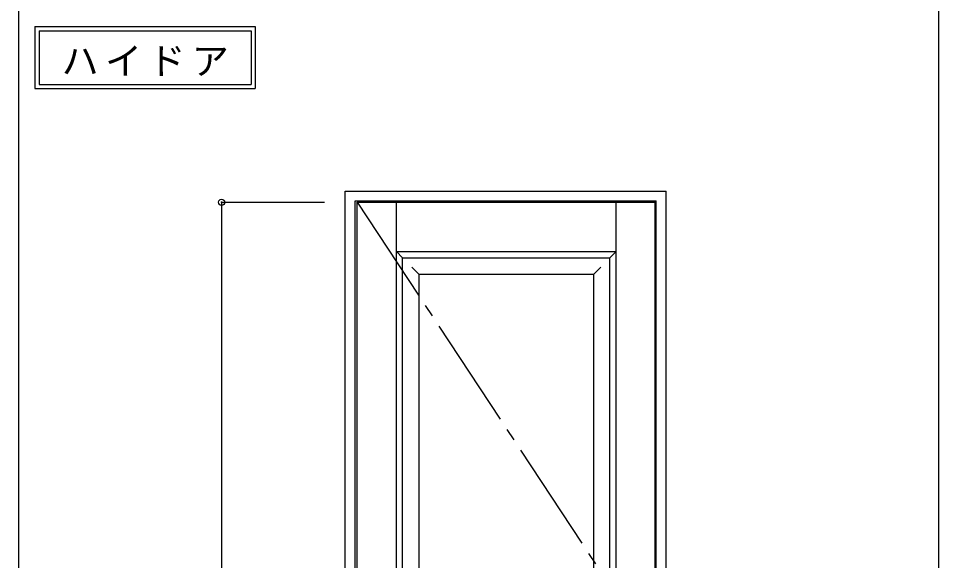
# Model space of a CAD drawing. Units: millimetres, scale not verified. Extents: x -6000 to 5700, y -4307 to 4175.
# Drawn here: x -3258 to -1027, y -1351 to -36 of the extents above; entities that cross this region are included whole.
import ezdxf

# ---------------------------------------------------------------- set-up
doc = ezdxf.new("R2010")
doc.units = ezdxf.units.MM
doc.header["$LTSCALE"] = 30
doc.header["$PDMODE"] = 32
doc.header["$PDSIZE"] = 15
doc.linetypes.add('CHAIN2', pattern=[12, 9, -1, 1, -1])
for name, color, linetype in [('0-2_扉', 7, 'Continuous'), ('0-4_枠', 3, 'Continuous'), ('0-7', 7, 'CHAIN2'), ('0-A_文字', 7, 'Continuous'), ('0-B_寸法', 7, 'Continuous'), ('F-1_枠', 6, 'Continuous')]:
    doc.layers.add(name, color=color, linetype=linetype)
doc.styles.add('ＭＳ ゴシック', font='')
doc.styles.get('ＭＳ ゴシック').set_extended_font_data('MS Gothic')

msp = doc.modelspace()

# ---------------------------------------------------------------- linework, layer by layer
at = {"layer": '0-2_扉'}
for p, q in [((-2436.8, -481.25), (-1713.8, -481.25)), ((-2436.8, -2676.25), (-2436.8, -481.25)), ((-2341.8, -1714.27), (-2341.8, -481.25)), ((-1808.8, -2476.25), (-1808.8, -481.25)), ((-1713.8, -2676.25), (-1713.8, -481.25)), ((-2341.8, -601.25), (-2326.8, -616.25)), ((-2326.8, -616.25), (-1823.8, -616.25)), ((-2326.8, -1707.73), (-2326.8, -616.25)), ((-1823.8, -1861.25), (-1823.8, -616.25)), ((-2286.76, -656.25), (-2304.44, -638.57)), ((-1863.8, -656.25), (-1846.12, -638.57)), ((-2286.8, -1698.89), (-2286.8, -656.25)), ((-1863.8, -656.25), (-2286.76, -656.25)), ((-1863.8, -656.25), (-1863.8, -1821.25)), ((-2326.61, -799.25), (-2326.8, -799.25))]:
    msp.add_line(p, q, dxfattribs=at)
msp.add_lwpolyline([(-2341.8, -601.25), (-1808.8, -601.25), (-1823.8, -616.25)], dxfattribs=at)
at = {"layer": '0-4_枠'}
for p, q in [((-2465.8, -454.25), (-1687.8, -454.25)), ((-2465.8, -2701.25), (-2465.8, -454.25)), ((-1687.8, -2701.25), (-1687.8, -454.25)), ((-2441.8, -478.25), (-1711.8, -478.25)), ((-2441.8, -2701.25), (-2441.8, -478.25)), ((-1711.8, -2701.25), (-1711.8, -478.25))]:
    msp.add_line(p, q, dxfattribs=at)
at = {"layer": '0-7'}
msp.add_line((-2436.8, -481.25), (-1713.8, -1578.75), dxfattribs=at)
at = {"layer": '0-A_文字'}
for p, q in [((-3218.4, -55.5), (-3218.4, -205.5)), ((-3208.4, -65.5), (-2694.07, -65.5)), ((-2694.07, -65.5), (-2694.07, -195.5)), ((-3218.4, -205.5), (-2684.07, -205.5))]:
    msp.add_line(p, q, dxfattribs=at)
for points in [[(-3218.4, -55.5), (-2684.07, -55.5), (-2684.07, -205.5)], [(-3208.4, -65.5), (-3208.4, -195.5), (-2694.07, -195.5)]]:
    msp.add_lwpolyline(points, dxfattribs=at)
at = {"layer": '0-B_寸法', "color": 4}
for q in [(-2515.8, -481.25), (-2765.8, -2676.25)]:
    msp.add_line((-2765.8, -481.25), q, dxfattribs=at)
at = {"layer": '0-B_寸法'}
msp.add_point((-2765.8, -481.25), dxfattribs=at)
at = {"layer": 'F-1_枠'}
for p, q in [((-3258.4, 4175), (-3258.4, -3790)), ((-1026.8, 4175), (-1026.8, -3790))]:
    msp.add_line(p, q, dxfattribs=at)

# ---------------------------------------------------------------- texts
at = {"layer": '0-A_文字', "insert": (-3153.74, -175.5), "char_height": 65.98, "attachment_point": 7, "style": 'ＭＳ ゴシック'}
msp.add_mtext('\\T1.17;ハイドア', dxfattribs=at)

doc.saveas('drawing.dxf')
